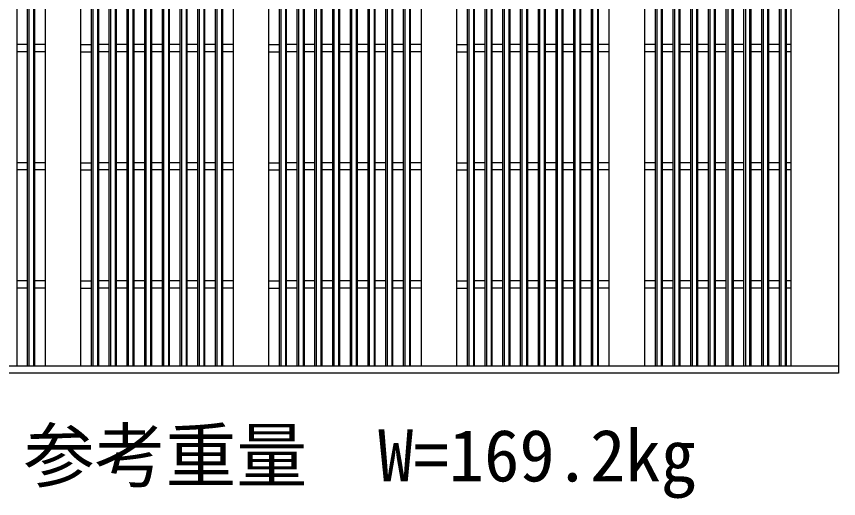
# Model space of a CAD drawing. Units: millimetres, scale not verified. Extents: x -33600 to 33600, y -11880 to 11880.
# Drawn here: x -10512 to -9816, y -8115 to -7707 of the extents above; entities that cross this region are included whole.
import ezdxf
from ezdxf.enums import TextEntityAlignment as Align

# ---------------------------------------------------------------- set-up
doc = ezdxf.new("R2010")
doc.units = ezdxf.units.MM
doc.header["$LTSCALE"] = 40
doc.layers.add('0-0_DIM', color=7, linetype='Continuous', lineweight=25)
doc.layers.add('0-2_HATCH', color=6, linetype='Continuous', lineweight=25)
doc.styles.add('ＭＳ ゴシック', font='')
doc.styles.get('ＭＳ ゴシック').set_extended_font_data('MS Gothic')

msp = doc.modelspace()

# ---------------------------------------------------------------- linework, layer by layer
at = {"layer": '0-2_HATCH'}
for p, q in [((-10511.59, -8003), (-10511.59, -6865)), ((-10502.59, -8003), (-10502.59, -6865)), ((-10501.59, -6865), (-10501.59, -8003)), ((-10497.59, -6865), (-10497.59, -8003)), ((-10496.59, -8003), (-10496.59, -6865)), ((-10487.51, -8003), (-10487.51, -6865)), ((-10457.51, -8003), (-10457.51, -6865)), ((-10448.43, -8003), (-10448.43, -6865)), ((-10447.43, -6865), (-10447.43, -8003)), ((-10443.43, -6865), (-10443.43, -8003)), ((-10442.43, -8003), (-10442.43, -6865)), ((-10433.43, -8003), (-10433.43, -6865)), ((-10432.43, -6865), (-10432.43, -8003)), ((-10428.43, -6865), (-10428.43, -8003)), ((-10427.43, -8003), (-10427.43, -6865)), ((-10418.43, -8003), (-10418.43, -6865)), ((-10417.43, -6865), (-10417.43, -8003)), ((-10413.43, -6865), (-10413.43, -8003)), ((-10412.43, -8003), (-10412.43, -6865)), ((-10403.43, -8003), (-10403.43, -6865)), ((-10402.43, -6865), (-10402.43, -8003)), ((-10398.43, -6865), (-10398.43, -8003)), ((-10397.43, -8003), (-10397.43, -6865)), ((-10388.43, -8003), (-10388.43, -6865)), ((-10387.43, -6865), (-10387.43, -8003)), ((-10383.43, -6865), (-10383.43, -8003)), ((-10382.43, -8003), (-10382.43, -6865)), ((-10373.43, -8003), (-10373.43, -6865)), ((-10372.43, -6865), (-10372.43, -8003)), ((-10368.43, -6865), (-10368.43, -8003)), ((-10367.43, -8003), (-10367.43, -6865)), ((-10358.43, -8003), (-10358.43, -6865)), ((-10357.43, -6865), (-10357.43, -8003)), ((-10353.43, -6865), (-10353.43, -8003)), ((-10352.43, -8003), (-10352.43, -6865)), ((-10343.43, -8003), (-10343.43, -6865)), ((-10342.43, -6865), (-10342.43, -8003)), ((-10338.43, -6865), (-10338.43, -8003)), ((-10337.43, -8003), (-10337.43, -6865)), ((-10328.34, -8003), (-10328.34, -6865)), ((-10298.34, -8003), (-10298.34, -6865)), ((-10289.26, -8003), (-10289.26, -6865)), ((-10288.26, -6865), (-10288.26, -8003)), ((-10284.26, -6865), (-10284.26, -8003)), ((-10283.26, -8003), (-10283.26, -6865)), ((-10274.26, -8003), (-10274.26, -6865)), ((-10273.26, -6865), (-10273.26, -8003)), ((-10269.26, -6865), (-10269.26, -8003)), ((-10268.26, -8003), (-10268.26, -6865)), ((-10259.26, -8003), (-10259.26, -6865)), ((-10258.26, -6865), (-10258.26, -8003)), ((-10254.26, -6865), (-10254.26, -8003)), ((-10253.26, -8003), (-10253.26, -6865)), ((-10244.26, -8003), (-10244.26, -6865)), ((-10243.26, -6865), (-10243.26, -8003)), ((-10239.26, -6865), (-10239.26, -8003)), ((-10238.26, -8003), (-10238.26, -6865)), ((-10229.26, -8003), (-10229.26, -6865)), ((-10228.26, -6865), (-10228.26, -8003)), ((-10224.26, -6865), (-10224.26, -8003)), ((-10223.26, -8003), (-10223.26, -6865)), ((-10214.26, -8003), (-10214.26, -6865)), ((-10213.26, -6865), (-10213.26, -8003)), ((-10209.26, -6865), (-10209.26, -8003)), ((-10208.26, -8003), (-10208.26, -6865)), ((-10199.26, -8003), (-10199.26, -6865)), ((-10198.26, -6865), (-10198.26, -8003)), ((-10194.26, -6865), (-10194.26, -8003)), ((-10193.26, -8003), (-10193.26, -6865)), ((-10184.26, -8003), (-10184.26, -6865)), ((-10183.26, -6865), (-10183.26, -8003)), ((-10179.26, -6865), (-10179.26, -8003)), ((-10178.26, -8003), (-10178.26, -6865)), ((-10169.18, -8003), (-10169.18, -6865)), ((-10139.18, -8003), (-10139.18, -6865)), ((-10130.09, -8003), (-10130.09, -6865)), ((-10129.09, -6865), (-10129.09, -8003)), ((-10125.09, -6865), (-10125.09, -8003)), ((-10124.09, -8003), (-10124.09, -6865)), ((-10115.09, -8003), (-10115.09, -6865)), ((-10114.09, -6865), (-10114.09, -8003)), ((-10110.09, -6865), (-10110.09, -8003)), ((-10109.09, -8003), (-10109.09, -6865)), ((-10100.09, -8003), (-10100.09, -6865)), ((-10099.09, -6865), (-10099.09, -8003)), ((-10095.09, -6865), (-10095.09, -8003)), ((-10094.09, -8003), (-10094.09, -6865)), ((-10085.09, -8003), (-10085.09, -6865)), ((-10084.09, -6865), (-10084.09, -8003)), ((-10080.09, -6865), (-10080.09, -8003)), ((-10079.09, -8003), (-10079.09, -6865)), ((-10070.09, -8003), (-10070.09, -6865)), ((-10069.09, -6865), (-10069.09, -8003)), ((-10065.09, -6865), (-10065.09, -8003)), ((-10064.09, -8003), (-10064.09, -6865)), ((-10055.09, -8003), (-10055.09, -6865)), ((-10054.09, -6865), (-10054.09, -8003)), ((-10050.09, -6865), (-10050.09, -8003)), ((-10049.09, -8003), (-10049.09, -6865)), ((-10040.09, -8003), (-10040.09, -6865)), ((-10039.09, -6865), (-10039.09, -8003)), ((-10035.09, -6865), (-10035.09, -8003)), ((-10034.09, -8003), (-10034.09, -6865)), ((-10025.09, -8003), (-10025.09, -6865)), ((-10024.09, -6865), (-10024.09, -8003)), ((-10020.09, -6865), (-10020.09, -8003)), ((-10019.09, -8003), (-10019.09, -6865)), ((-10010.01, -8003), (-10010.01, -6865)), ((-9980.01, -8003), (-9980.01, -6865)), ((-9970.93, -8003), (-9970.93, -6865)), ((-9969.73, -6865), (-9969.73, -8003)), ((-9966.13, -6865), (-9966.13, -8003)), ((-9964.93, -8003), (-9964.93, -6865)), ((-9955.93, -8003), (-9955.93, -6865)), ((-9954.73, -6865), (-9954.73, -8003)), ((-9951.13, -6865), (-9951.13, -8003)), ((-9949.93, -8003), (-9949.93, -6865)), ((-9940.93, -8003), (-9940.93, -6865)), ((-9939.73, -6865), (-9939.73, -8003)), ((-9936.13, -6865), (-9936.13, -8003)), ((-9934.93, -8003), (-9934.93, -6865)), ((-9925.93, -8003), (-9925.93, -6865)), ((-9924.73, -6865), (-9924.73, -8003)), ((-9921.13, -6865), (-9921.13, -8003)), ((-9919.93, -8003), (-9919.93, -6865)), ((-9910.93, -8003), (-9910.93, -6865)), ((-9909.73, -6865), (-9909.73, -8003)), ((-9906.13, -6865), (-9906.13, -8003)), ((-9904.93, -8003), (-9904.93, -6865)), ((-9895.93, -8003), (-9895.93, -6865)), ((-9894.73, -6865), (-9894.73, -8003)), ((-9891.13, -6865), (-9891.13, -8003)), ((-9889.93, -8003), (-9889.93, -6865)), ((-9880.93, -8003), (-9880.93, -6865)), ((-9879.73, -6865), (-9879.73, -8003)), ((-9876.13, -6865), (-9876.13, -8003)), ((-9874.93, -8003), (-9874.93, -6865)), ((-9865.93, -8003), (-9865.93, -6865)), ((-9864.73, -6865), (-9864.73, -8003)), ((-9861.13, -6865), (-9861.13, -8003)), ((-9859.93, -8003), (-9859.93, -6865)), ((-9855.84, -8003), (-9855.84, -6865)), ((-9815.84, -6859), (-9815.84, -8009)), ((-10502.59, -7731), (-10511.59, -7731)), ((-10487.51, -7731), (-10496.59, -7731)), ((-10457.51, -7731), (-10448.43, -7731)), ((-10433.43, -7731), (-10442.43, -7731)), ((-10418.43, -7731), (-10427.43, -7731)), ((-10403.43, -7731), (-10412.43, -7731)), ((-10388.43, -7731), (-10397.43, -7731)), ((-10373.43, -7731), (-10382.43, -7731)), ((-10358.43, -7731), (-10367.43, -7731)), ((-10343.43, -7731), (-10352.43, -7731)), ((-10328.34, -7731), (-10337.43, -7731)), ((-10298.34, -7731), (-10289.26, -7731)), ((-10274.26, -7731), (-10283.26, -7731)), ((-10259.26, -7731), (-10268.26, -7731)), ((-10244.26, -7731), (-10253.26, -7731)), ((-10229.26, -7731), (-10238.26, -7731)), ((-10214.26, -7731), (-10223.26, -7731)), ((-10199.26, -7731), (-10208.26, -7731)), ((-10184.26, -7731), (-10193.26, -7731)), ((-10169.18, -7731), (-10178.26, -7731)), ((-10139.18, -7731), (-10130.09, -7731)), ((-10115.09, -7731), (-10124.09, -7731)), ((-10100.09, -7731), (-10109.09, -7731)), ((-10085.09, -7731), (-10094.09, -7731)), ((-10070.09, -7731), (-10079.09, -7731)), ((-10055.09, -7731), (-10064.09, -7731)), ((-10040.09, -7731), (-10049.09, -7731)), ((-10025.09, -7731), (-10034.09, -7731)), ((-10010.01, -7731), (-10019.09, -7731)), ((-9970.93, -7731), (-9980.01, -7731)), ((-9955.93, -7731), (-9964.93, -7731)), ((-9940.93, -7731), (-9949.93, -7731)), ((-9925.93, -7731), (-9934.93, -7731)), ((-9910.93, -7731), (-9919.93, -7731)), ((-9895.93, -7731), (-9904.93, -7731)), ((-9880.93, -7731), (-9889.93, -7731)), ((-9865.93, -7731), (-9874.93, -7731)), ((-9855.84, -7731), (-9859.93, -7731)), ((-10502.59, -7737), (-10511.59, -7737)), ((-10487.51, -7737), (-10496.59, -7737)), ((-10457.51, -7737), (-10448.43, -7737)), ((-10433.43, -7737), (-10442.43, -7737)), ((-10418.43, -7737), (-10427.43, -7737)), ((-10403.43, -7737), (-10412.43, -7737)), ((-10388.43, -7737), (-10397.43, -7737)), ((-10373.43, -7737), (-10382.43, -7737)), ((-10358.43, -7737), (-10367.43, -7737)), ((-10343.43, -7737), (-10352.43, -7737)), ((-10328.34, -7737), (-10337.43, -7737)), ((-10298.34, -7737), (-10289.26, -7737)), ((-10274.26, -7737), (-10283.26, -7737)), ((-10259.26, -7737), (-10268.26, -7737)), ((-10244.26, -7737), (-10253.26, -7737)), ((-10229.26, -7737), (-10238.26, -7737)), ((-10214.26, -7737), (-10223.26, -7737)), ((-10199.26, -7737), (-10208.26, -7737)), ((-10184.26, -7737), (-10193.26, -7737)), ((-10169.18, -7737), (-10178.26, -7737)), ((-10139.18, -7737), (-10130.09, -7737)), ((-10115.09, -7737), (-10124.09, -7737)), ((-10100.09, -7737), (-10109.09, -7737)), ((-10085.09, -7737), (-10094.09, -7737)), ((-10070.09, -7737), (-10079.09, -7737)), ((-10055.09, -7737), (-10064.09, -7737)), ((-10040.09, -7737), (-10049.09, -7737)), ((-10025.09, -7737), (-10034.09, -7737)), ((-10010.01, -7737), (-10019.09, -7737)), ((-9970.93, -7737), (-9980.01, -7737)), ((-9955.93, -7737), (-9964.93, -7737)), ((-9940.93, -7737), (-9949.93, -7737)), ((-9925.93, -7737), (-9934.93, -7737)), ((-9910.93, -7737), (-9919.93, -7737)), ((-9895.93, -7737), (-9904.93, -7737)), ((-9880.93, -7737), (-9889.93, -7737)), ((-9865.93, -7737), (-9874.93, -7737)), ((-9855.84, -7737), (-9859.93, -7737)), ((-10502.59, -7831), (-10511.59, -7831)), ((-10487.51, -7831), (-10496.59, -7831)), ((-10457.51, -7831), (-10448.43, -7831)), ((-10433.43, -7831), (-10442.43, -7831)), ((-10418.43, -7831), (-10427.43, -7831)), ((-10403.43, -7831), (-10412.43, -7831)), ((-10388.43, -7831), (-10397.43, -7831)), ((-10373.43, -7831), (-10382.43, -7831)), ((-10358.43, -7831), (-10367.43, -7831)), ((-10343.43, -7831), (-10352.43, -7831)), ((-10328.34, -7831), (-10337.43, -7831)), ((-10298.34, -7831), (-10289.26, -7831)), ((-10274.26, -7831), (-10283.26, -7831)), ((-10259.26, -7831), (-10268.26, -7831)), ((-10244.26, -7831), (-10253.26, -7831)), ((-10229.26, -7831), (-10238.26, -7831)), ((-10214.26, -7831), (-10223.26, -7831)), ((-10199.26, -7831), (-10208.26, -7831)), ((-10184.26, -7831), (-10193.26, -7831)), ((-10169.18, -7831), (-10178.26, -7831)), ((-10139.18, -7831), (-10130.09, -7831)), ((-10115.09, -7831), (-10124.09, -7831)), ((-10100.09, -7831), (-10109.09, -7831)), ((-10085.09, -7831), (-10094.09, -7831)), ((-10070.09, -7831), (-10079.09, -7831)), ((-10055.09, -7831), (-10064.09, -7831)), ((-10040.09, -7831), (-10049.09, -7831)), ((-10025.09, -7831), (-10034.09, -7831)), ((-10010.01, -7831), (-10019.09, -7831)), ((-9970.93, -7831), (-9980.01, -7831)), ((-9955.93, -7831), (-9964.93, -7831)), ((-9940.93, -7831), (-9949.93, -7831)), ((-9925.93, -7831), (-9934.93, -7831)), ((-9910.93, -7831), (-9919.93, -7831)), ((-9895.93, -7831), (-9904.93, -7831)), ((-9880.93, -7831), (-9889.93, -7831)), ((-9865.93, -7831), (-9874.93, -7831)), ((-9855.84, -7831), (-9859.93, -7831)), ((-10502.59, -7837), (-10511.59, -7837)), ((-10487.51, -7837), (-10496.59, -7837)), ((-10457.51, -7837), (-10448.43, -7837)), ((-10433.43, -7837), (-10442.43, -7837)), ((-10418.43, -7837), (-10427.43, -7837)), ((-10403.43, -7837), (-10412.43, -7837)), ((-10388.43, -7837), (-10397.43, -7837)), ((-10373.43, -7837), (-10382.43, -7837)), ((-10358.43, -7837), (-10367.43, -7837)), ((-10343.43, -7837), (-10352.43, -7837)), ((-10328.34, -7837), (-10337.43, -7837)), ((-10298.34, -7837), (-10289.26, -7837)), ((-10274.26, -7837), (-10283.26, -7837)), ((-10259.26, -7837), (-10268.26, -7837)), ((-10244.26, -7837), (-10253.26, -7837)), ((-10229.26, -7837), (-10238.26, -7837)), ((-10214.26, -7837), (-10223.26, -7837)), ((-10199.26, -7837), (-10208.26, -7837)), ((-10184.26, -7837), (-10193.26, -7837)), ((-10169.18, -7837), (-10178.26, -7837)), ((-10139.18, -7837), (-10130.09, -7837)), ((-10115.09, -7837), (-10124.09, -7837)), ((-10100.09, -7837), (-10109.09, -7837)), ((-10085.09, -7837), (-10094.09, -7837)), ((-10070.09, -7837), (-10079.09, -7837)), ((-10055.09, -7837), (-10064.09, -7837)), ((-10040.09, -7837), (-10049.09, -7837)), ((-10025.09, -7837), (-10034.09, -7837)), ((-10010.01, -7837), (-10019.09, -7837)), ((-9970.93, -7837), (-9980.01, -7837)), ((-9955.93, -7837), (-9964.93, -7837)), ((-9940.93, -7837), (-9949.93, -7837)), ((-9925.93, -7837), (-9934.93, -7837)), ((-9910.93, -7837), (-9919.93, -7837)), ((-9895.93, -7837), (-9904.93, -7837)), ((-9880.93, -7837), (-9889.93, -7837)), ((-9865.93, -7837), (-9874.93, -7837)), ((-9855.84, -7837), (-9859.93, -7837)), ((-10502.59, -7931), (-10511.59, -7931)), ((-10502.59, -7937), (-10511.59, -7937)), ((-10487.51, -7931), (-10496.59, -7931)), ((-10487.51, -7937), (-10496.59, -7937)), ((-10457.51, -7931), (-10448.43, -7931)), ((-10457.51, -7937), (-10448.43, -7937)), ((-10433.43, -7931), (-10442.43, -7931)), ((-10433.43, -7937), (-10442.43, -7937)), ((-10418.43, -7931), (-10427.43, -7931)), ((-10418.43, -7937), (-10427.43, -7937)), ((-10403.43, -7931), (-10412.43, -7931)), ((-10403.43, -7937), (-10412.43, -7937)), ((-10388.43, -7931), (-10397.43, -7931)), ((-10388.43, -7937), (-10397.43, -7937)), ((-10373.43, -7931), (-10382.43, -7931)), ((-10373.43, -7937), (-10382.43, -7937)), ((-10358.43, -7931), (-10367.43, -7931)), ((-10358.43, -7937), (-10367.43, -7937)), ((-10343.43, -7931), (-10352.43, -7931)), ((-10343.43, -7937), (-10352.43, -7937)), ((-10328.34, -7931), (-10337.43, -7931)), ((-10328.34, -7937), (-10337.43, -7937)), ((-10298.34, -7931), (-10289.26, -7931)), ((-10298.34, -7937), (-10289.26, -7937)), ((-10274.26, -7931), (-10283.26, -7931)), ((-10274.26, -7937), (-10283.26, -7937)), ((-10259.26, -7931), (-10268.26, -7931)), ((-10259.26, -7937), (-10268.26, -7937)), ((-10244.26, -7931), (-10253.26, -7931)), ((-10244.26, -7937), (-10253.26, -7937)), ((-10229.26, -7931), (-10238.26, -7931)), ((-10229.26, -7937), (-10238.26, -7937)), ((-10214.26, -7931), (-10223.26, -7931)), ((-10214.26, -7937), (-10223.26, -7937)), ((-10199.26, -7931), (-10208.26, -7931)), ((-10199.26, -7937), (-10208.26, -7937)), ((-10184.26, -7931), (-10193.26, -7931)), ((-10184.26, -7937), (-10193.26, -7937)), ((-10169.18, -7931), (-10178.26, -7931)), ((-10169.18, -7937), (-10178.26, -7937)), ((-10139.18, -7931), (-10130.09, -7931)), ((-10139.18, -7937), (-10130.09, -7937)), ((-10115.09, -7931), (-10124.09, -7931)), ((-10115.09, -7937), (-10124.09, -7937)), ((-10100.09, -7931), (-10109.09, -7931)), ((-10100.09, -7937), (-10109.09, -7937)), ((-10085.09, -7931), (-10094.09, -7931)), ((-10085.09, -7937), (-10094.09, -7937)), ((-10070.09, -7931), (-10079.09, -7931)), ((-10070.09, -7937), (-10079.09, -7937)), ((-10055.09, -7931), (-10064.09, -7931)), ((-10055.09, -7937), (-10064.09, -7937)), ((-10040.09, -7931), (-10049.09, -7931)), ((-10040.09, -7937), (-10049.09, -7937)), ((-10025.09, -7931), (-10034.09, -7931)), ((-10025.09, -7937), (-10034.09, -7937)), ((-10010.01, -7931), (-10019.09, -7931)), ((-10010.01, -7937), (-10019.09, -7937)), ((-9970.93, -7931), (-9980.01, -7931)), ((-9970.93, -7937), (-9980.01, -7937)), ((-9955.93, -7931), (-9964.93, -7931)), ((-9955.93, -7937), (-9964.93, -7937)), ((-9940.93, -7931), (-9949.93, -7931)), ((-9940.93, -7937), (-9949.93, -7937)), ((-9925.93, -7931), (-9934.93, -7931)), ((-9925.93, -7937), (-9934.93, -7937)), ((-9910.93, -7931), (-9919.93, -7931)), ((-9910.93, -7937), (-9919.93, -7937)), ((-9895.93, -7931), (-9904.93, -7931)), ((-9895.93, -7937), (-9904.93, -7937)), ((-9880.93, -7931), (-9889.93, -7931)), ((-9880.93, -7937), (-9889.93, -7937)), ((-9865.93, -7931), (-9874.93, -7931)), ((-9865.93, -7937), (-9874.93, -7937)), ((-9855.84, -7931), (-9859.93, -7931)), ((-9855.84, -7937), (-9859.93, -7937)), ((-10810.84, -8003), (-9815.84, -8003))]:
    msp.add_line(p, q, dxfattribs=at)
msp.add_lwpolyline([(-9815.84, -8009), (-10810.84, -8009), (-10810.84, -6859)], dxfattribs=at)

# ---------------------------------------------------------------- texts
at = {"layer": '0-0_DIM', "style": 'ＭＳ ゴシック'}
msp.add_text('参考重量\u3000W=169.2kg', height=43.99, dxfattribs=at).set_placement((-10505.85, -8113.93), align=Align.BOTTOM_LEFT)

doc.saveas('drawing.dxf')
